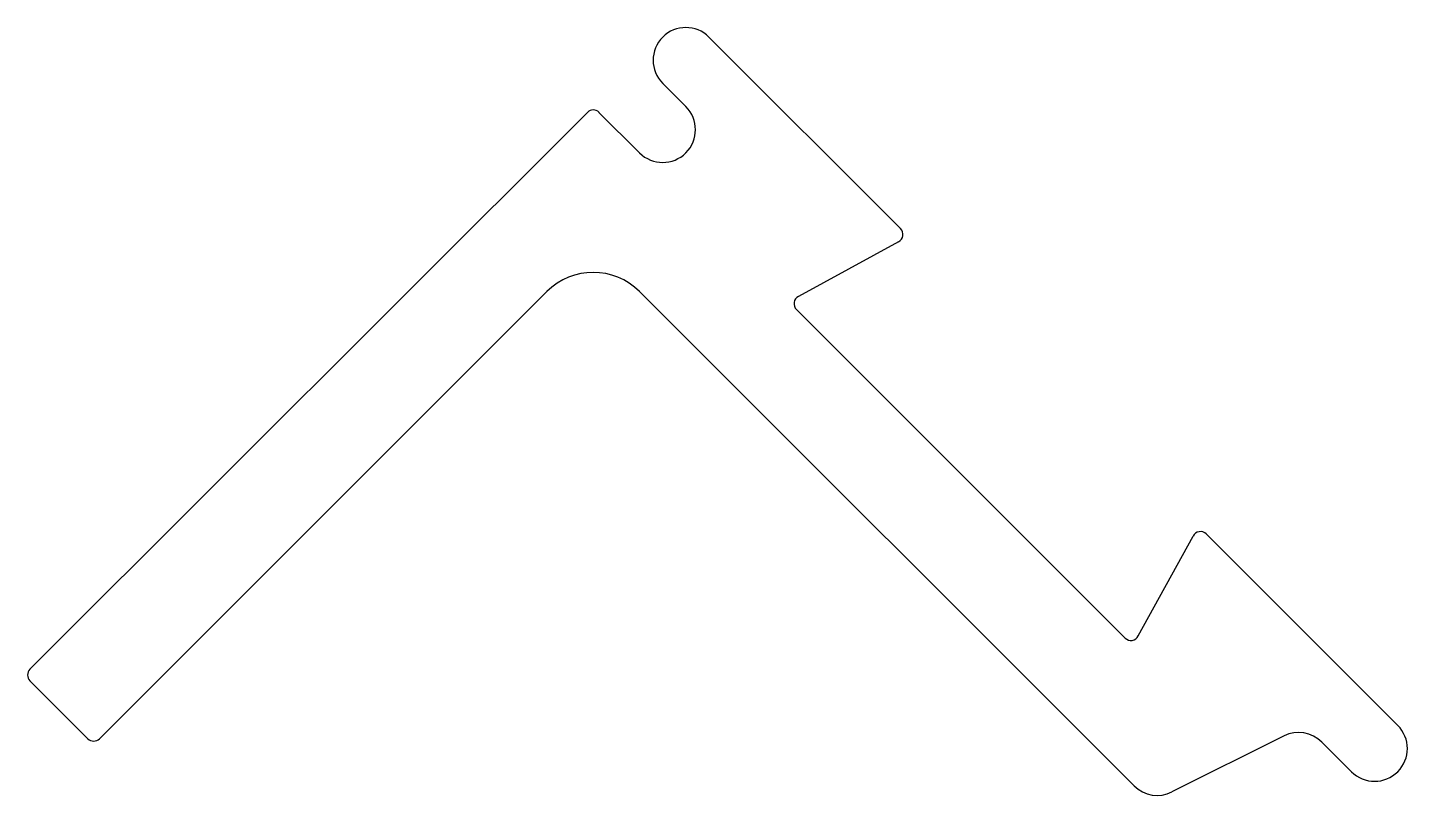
# Model space of a CAD drawing. Header units: inches. Extents: x -17.7 to 24.4, y 4.5 to 27.9.
import ezdxf

# ---------------------------------------------------------------- set-up
doc = ezdxf.new("R2010")
doc.units = ezdxf.units.IN
doc.header["$MEASUREMENT"] = 0

msp = doc.modelspace()

# ---------------------------------------------------------------- linework, layer by layer
at = {"color": 4}
for p, q in [((1.697, 27.638), (1.697, 27.638)), ((3.111, 27.638), (8.962, 21.787)), ((2.404, 25.517), (1.697, 26.224)), ((-17.625, 8.316), (-0.601, 25.34)), ((-0.248, 25.34), (0.99, 24.102)), ((8.897, 21.386), (5.845, 19.712)), ((-1.839, 19.86), (-15.504, 6.195)), ((16.095, 4.754), (0.99, 19.86)), ((5.78, 19.312), (15.821, 9.271)), ((16.222, 9.336), (17.896, 12.388)), ((18.296, 12.453), (24.147, 6.602)), ((-15.857, 6.195), (-17.625, 7.963)), ((20.674, 6.279), (17.25, 4.567)), ((22.733, 5.187), (21.829, 6.092)), ((24.147, 5.187), (24.147, 5.187))]:
    msp.add_line(p, q, dxfattribs=at)
for centre, radius, start, end in [((2.404, 26.931), 1, 45, 135), ((2.404, 26.931), 1, 135, 225), ((-0.424, 25.163), 0.25, 45, 135), ((1.697, 24.81), 1, 225, 45), ((8.786, 21.61), 0.25, 296.5651, 45), ((-0.424, 18.446), 2, 45, 135), ((5.957, 19.489), 0.25, 116.5651, 225), ((18.119, 12.276), 0.25, 45, 153.4349), ((15.998, 9.448), 0.25, 225, 333.4349), ((-17.448, 8.14), 0.25, 135, 225), ((21.122, 5.385), 1, 45, 116.5651), ((23.44, 5.894), 1, 315, 45), ((-15.68, 6.372), 0.25, 225, 315), ((23.44, 5.894), 1, 225, 315), ((16.802, 5.461), 1, 225, 296.5651)]:
    msp.add_arc(centre, radius, start, end, dxfattribs=at)

doc.saveas('drawing.dxf')
